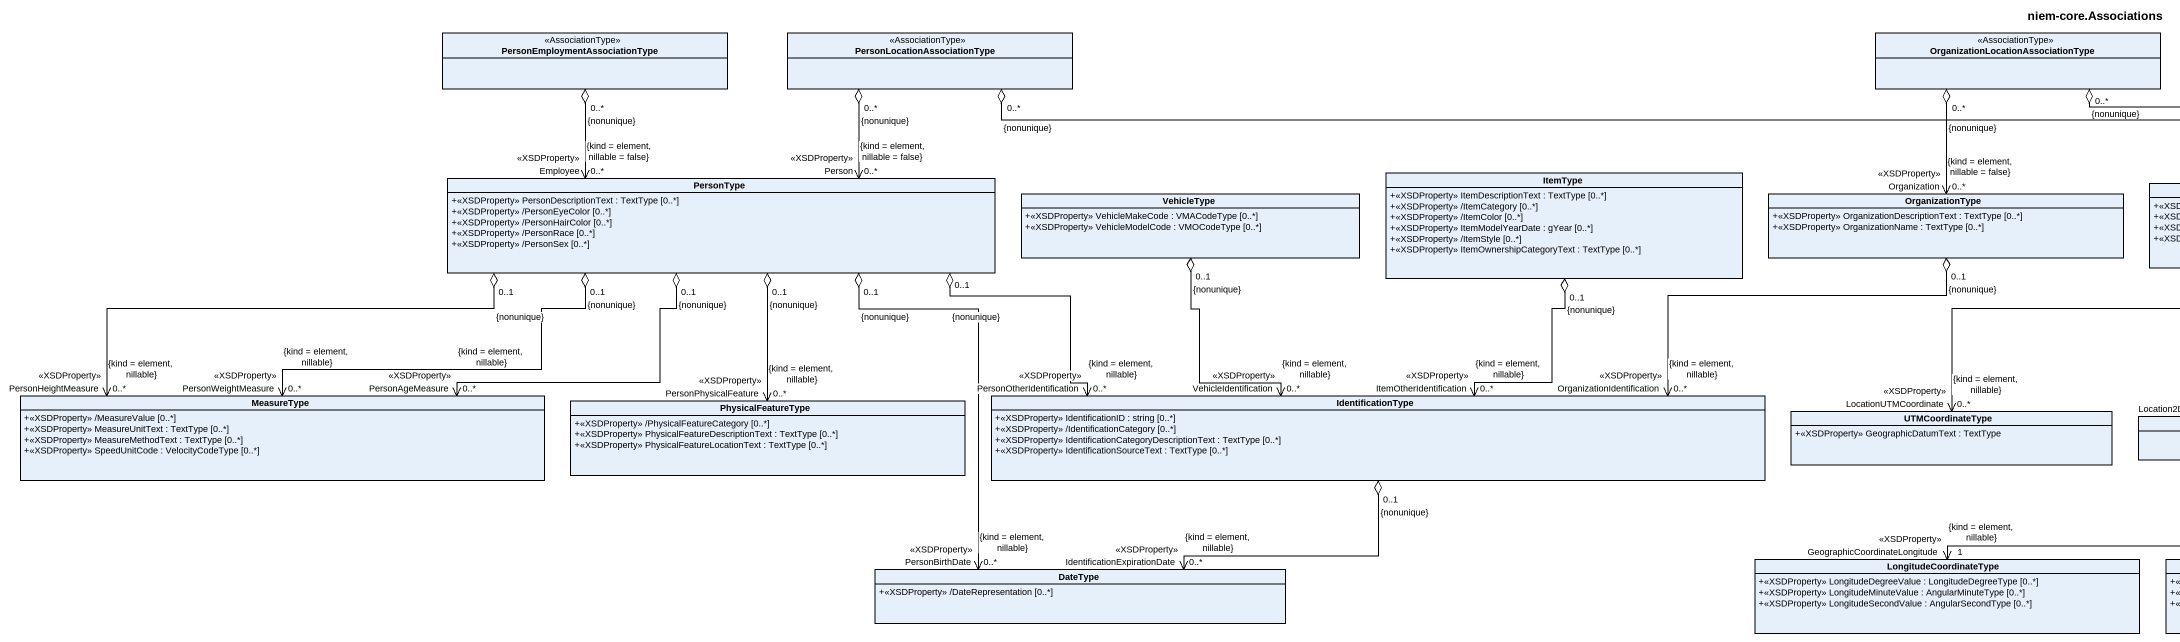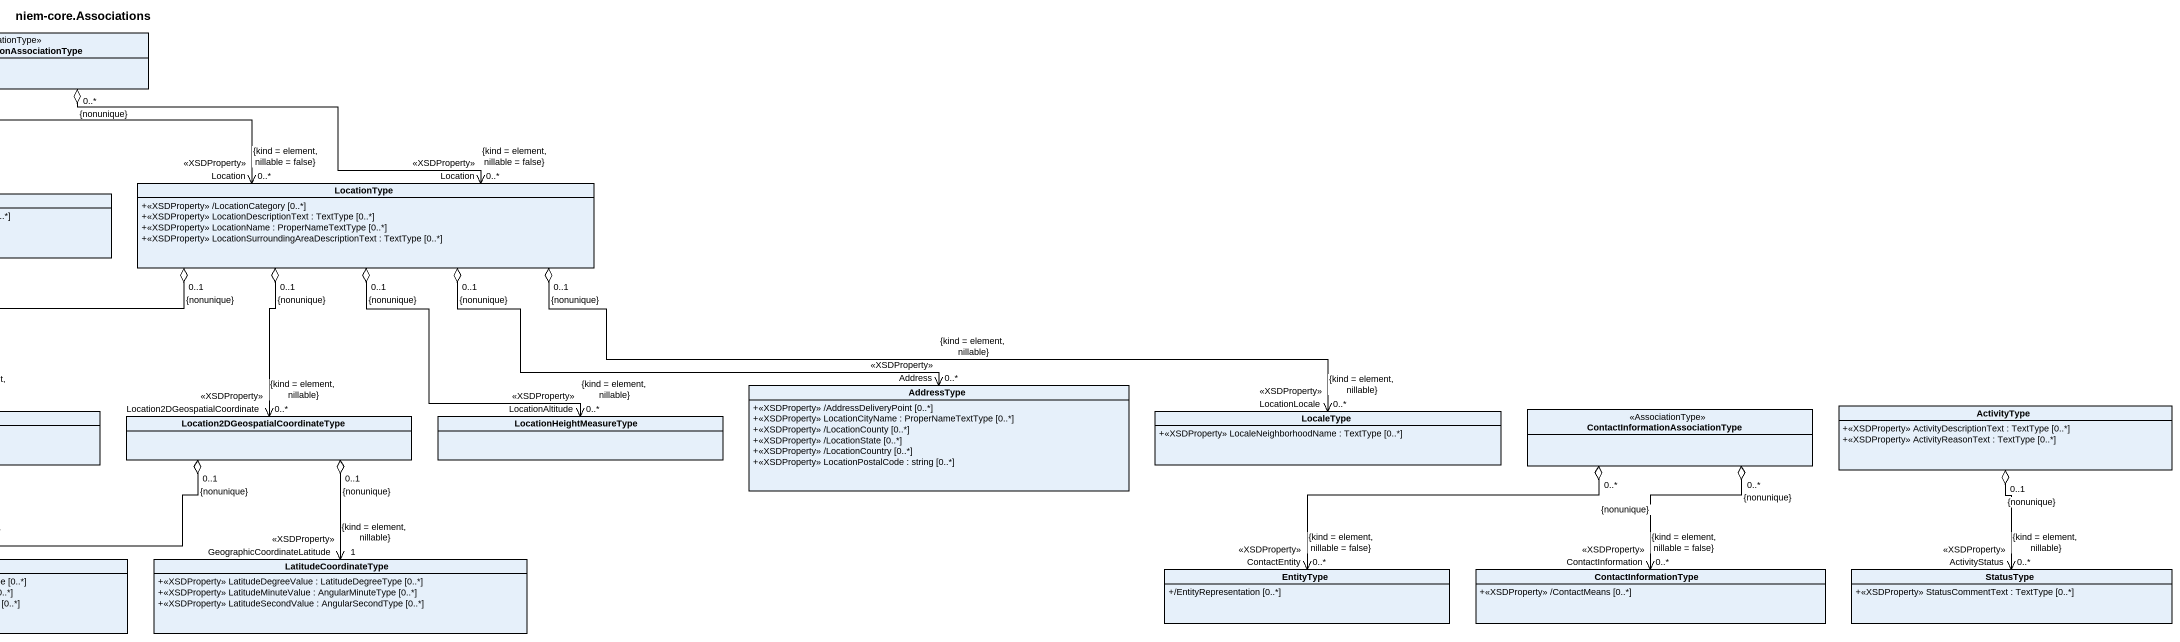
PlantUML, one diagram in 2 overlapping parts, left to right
@startuml
title niem-core.Associations
hide circle
hide empty members
skinparam classAttributeIconSize 0
class "PersonEmploymentAssociationType" as PersonEmploymentAssociationT <<AssociationType>>
class "PersonLocationAssociationType" as PersonLocationAssociationTyp <<AssociationType>>
class "OrganizationLocationAssociationType" as OrganizationLocationAssociat <<AssociationType>>
class PersonType {
  +<<XSDProperty>> PersonDescriptionText : TextType [0..*]
  +<<XSDProperty>> /PersonEyeColor [0..*]
  +<<XSDProperty>> /PersonHairColor [0..*]
  +<<XSDProperty>> /PersonRace [0..*]
  +<<XSDProperty>> /PersonSex [0..*]
}
class VehicleType {
  +<<XSDProperty>> VehicleMakeCode : VMACodeType [0..*]
  +<<XSDProperty>> VehicleModelCode : VMOCodeType [0..*]
}
class ItemType {
  +<<XSDProperty>> ItemDescriptionText : TextType [0..*]
  +<<XSDProperty>> /ItemCategory [0..*]
  +<<XSDProperty>> /ItemColor [0..*]
  +<<XSDProperty>> ItemModelYearDate : gYear [0..*]
  +<<XSDProperty>> /ItemStyle [0..*]
  +<<XSDProperty>> ItemOwnershipCategoryText : TextType [0..*]
}
class OrganizationType {
  +<<XSDProperty>> OrganizationDescriptionText : TextType [0..*]
  +<<XSDProperty>> OrganizationName : TextType [0..*]
}
class LocationType {
  +<<XSDProperty>> /LocationCategory [0..*]
  +<<XSDProperty>> LocationDescriptionText : TextType [0..*]
  +<<XSDProperty>> LocationName : ProperNameTextType [0..*]
  +<<XSDProperty>> LocationSurroundingAreaDescriptionText : TextType [0..*]
}
class AddressType {
  +<<XSDProperty>> /AddressDeliveryPoint [0..*]
  +<<XSDProperty>> LocationCityName : ProperNameTextType [0..*]
  +<<XSDProperty>> /LocationCounty [0..*]
  +<<XSDProperty>> /LocationState [0..*]
  +<<XSDProperty>> /LocationCountry [0..*]
  +<<XSDProperty>> LocationPostalCode : string [0..*]
}
class MeasureType {
  +<<XSDProperty>> /MeasureValue [0..*]
  +<<XSDProperty>> MeasureUnitText : TextType [0..*]
  +<<XSDProperty>> MeasureMethodText : TextType [0..*]
  +<<XSDProperty>> SpeedUnitCode : VelocityCodeType [0..*]
}
class PhysicalFeatureType {
  +<<XSDProperty>> /PhysicalFeatureCategory [0..*]
  +<<XSDProperty>> PhysicalFeatureDescriptionText : TextType [0..*]
  +<<XSDProperty>> PhysicalFeatureLocationText : TextType [0..*]
}
class IdentificationType {
  +<<XSDProperty>> IdentificationID : string [0..*]
  +<<XSDProperty>> /IdentificationCategory [0..*]
  +<<XSDProperty>> IdentificationCategoryDescriptionText : TextType [0..*]
  +<<XSDProperty>> IdentificationSourceText : TextType [0..*]
}
class UTMCoordinateType {
  +<<XSDProperty>> GeographicDatumText : TextType
}
class "Location2DGeospatialCoordinateType" as Location2DGeospatialCoordina
class LocationHeightMeasureType
class LocaleType {
  +<<XSDProperty>> LocaleNeighborhoodName : TextType [0..*]
}
class "ContactInformationAssociationType" as ContactInformationAssociatio <<AssociationType>>
class ActivityType {
  +<<XSDProperty>> ActivityDescriptionText : TextType [0..*]
  +<<XSDProperty>> ActivityReasonText : TextType [0..*]
}
class DateType {
  +<<XSDProperty>> /DateRepresentation [0..*]
}
class LongitudeCoordinateType {
  +<<XSDProperty>> LongitudeDegreeValue : LongitudeDegreeType [0..*]
  +<<XSDProperty>> LongitudeMinuteValue : AngularMinuteType [0..*]
  +<<XSDProperty>> LongitudeSecondValue : AngularSecondType [0..*]
}
class LatitudeCoordinateType {
  +<<XSDProperty>> LatitudeDegreeValue : LatitudeDegreeType [0..*]
  +<<XSDProperty>> LatitudeMinuteValue : AngularMinuteType [0..*]
  +<<XSDProperty>> LatitudeSecondValue : AngularSecondType [0..*]
}
class EntityType {
  +/EntityRepresentation [0..*]
}
class ContactInformationType {
  +<<XSDProperty>> /ContactMeans [0..*]
}
class StatusType {
  +<<XSDProperty>> StatusCommentText : TextType [0..*]
}
PersonEmploymentAssociationT "0..*\n{nonunique}" o--> "Employee\n<<XSDProperty>>\n0..*\n{kind = element, nillable = false}" PersonType
PersonLocationAssociationTyp "0..*\n{nonunique}" o--> "Person\n<<XSDProperty>>\n0..*\n{kind = element, nillable = false}" PersonType
PersonLocationAssociationTyp "0..*\n{nonunique}" o-right-> "Location\n<<XSDProperty>>\n0..*\n{kind = element, nillable = false}" LocationType
OrganizationLocationAssociat "0..*\n{nonunique}" o--> "Organization\n<<XSDProperty>>\n0..*\n{kind = element, nillable = false}" OrganizationType
OrganizationLocationAssociat "0..*\n{nonunique}" o-right-> "Location\n<<XSDProperty>>\n0..*\n{kind = element, nillable = false}" LocationType
PersonType "0..1\n{nonunique}" o-left-> "PersonHeightMeasure\n<<XSDProperty>>\n0..*\n{kind = element, nillable}" MeasureType
PersonType "0..1\n{nonunique}" o-left-> "PersonWeightMeasure\n<<XSDProperty>>\n0..*\n{kind = element, nillable}" MeasureType
PersonType "0..1\n{nonunique}" o-left-> "PersonAgeMeasure\n<<XSDProperty>>\n0..*\n{kind = element, nillable}" MeasureType
PersonType "0..1\n{nonunique}" o--> "PersonPhysicalFeature\n<<XSDProperty>>\n0..*\n{kind = element, nillable}" PhysicalFeatureType
PersonType "0..1\n{nonunique}" o-right-> "PersonOtherIdentification\n<<XSDProperty>>\n0..*\n{kind = element, nillable}" IdentificationType
PersonType "0..1\n{nonunique}" o--> "PersonBirthDate\n<<XSDProperty>>\n0..*\n{kind = element, nillable}" DateType
VehicleType "0..1\n{nonunique}" o--> "VehicleIdentification\n<<XSDProperty>>\n0..*\n{kind = element, nillable}" IdentificationType
ItemType "0..1\n{nonunique}" o--> "ItemOtherIdentification\n<<XSDProperty>>\n0..*\n{kind = element, nillable}" IdentificationType
OrganizationType "0..1\n{nonunique}" o-left-> "OrganizationIdentification\n<<XSDProperty>>\n0..*\n{kind = element, nillable}" IdentificationType
LocationType "0..1\n{nonunique}" o-right-> "Address\n<<XSDProperty>>\n0..*\n{kind = element, nillable}" AddressType
LocationType "0..1\n{nonunique}" o-left-> "LocationUTMCoordinate\n<<XSDProperty>>\n0..*\n{kind = element, nillable}" UTMCoordinateType
LocationType "0..1\n{nonunique}" o--> "Location2DGeospatialCoordinate\n<<XSDProperty>>\n0..*\n{kind = element, nillable}" Location2DGeospatialCoordina
LocationType "0..1\n{nonunique}" o--> "LocationAltitude\n<<XSDProperty>>\n0..*\n{kind = element, nillable}" LocationHeightMeasureType
LocationType "0..1\n{nonunique}" o-right-> "LocationLocale\n<<XSDProperty>>\n0..*\n{kind = element, nillable}" LocaleType
IdentificationType "0..1\n{nonunique}" o-left-> "IdentificationExpirationDate\n<<XSDProperty>>\n0..*\n{kind = element, nillable}" DateType
Location2DGeospatialCoordina "0..1\n{nonunique}" o-left-> "GeographicCoordinateLongitude\n<<XSDProperty>>\n1\n{kind = element, nillable}" LongitudeCoordinateType
Location2DGeospatialCoordina "0..1\n{nonunique}" o--> "GeographicCoordinateLatitude\n<<XSDProperty>>\n1\n{kind = element, nillable}" LatitudeCoordinateType
ContactInformationAssociatio "0..*\n{nonunique}" o-left-> "ContactEntity\n<<XSDProperty>>\n0..*\n{kind = element, nillable = false}" EntityType
ContactInformationAssociatio "0..*\n{nonunique}" o--> "ContactInformation\n<<XSDProperty>>\n0..*\n{kind = element, nillable = false}" ContactInformationType
ActivityType "0..1\n{nonunique}" o--> "ActivityStatus\n<<XSDProperty>>\n0..*\n{kind = element, nillable}" StatusType
@enduml
